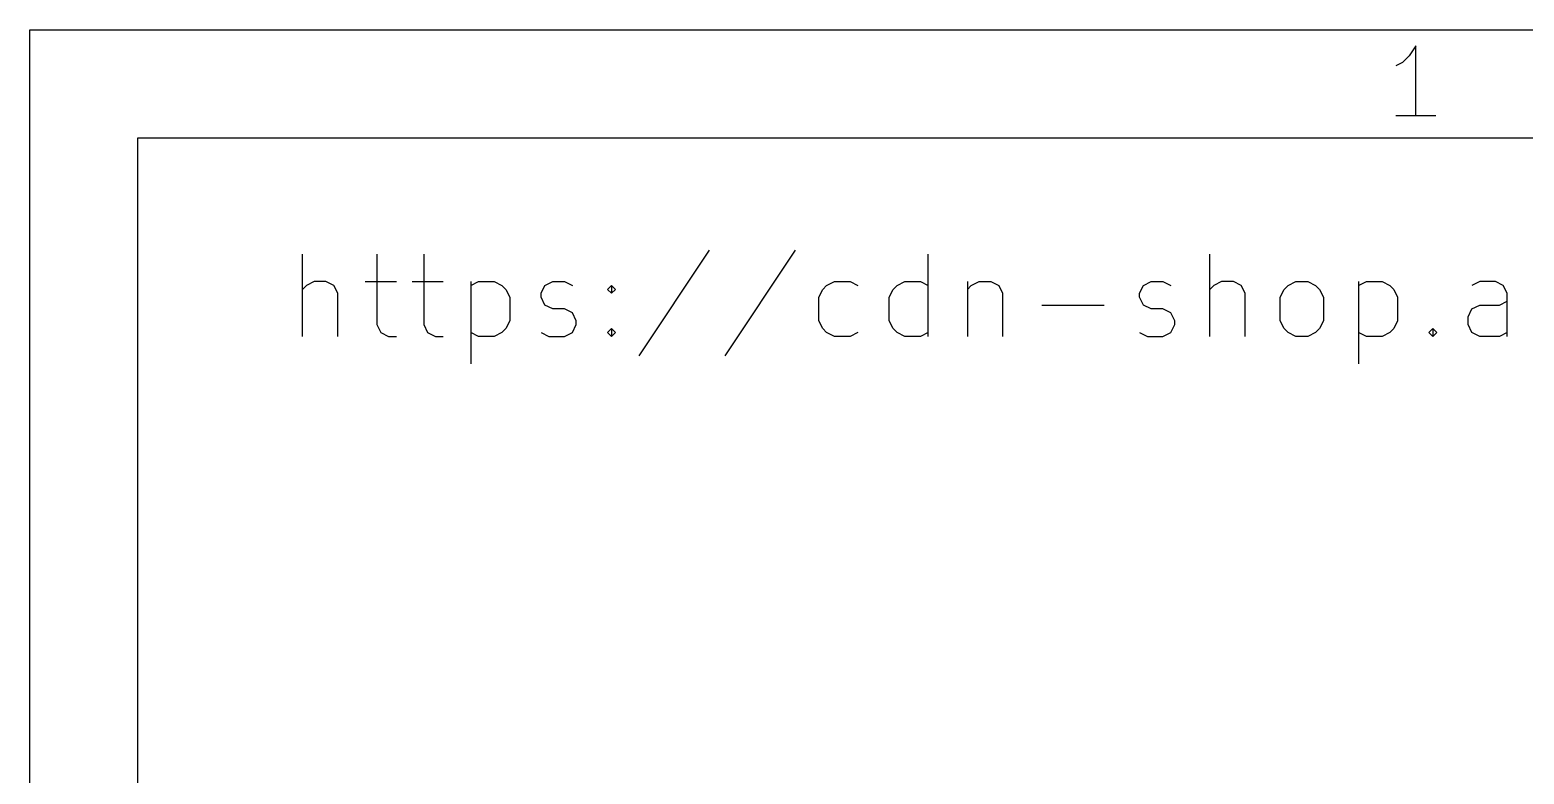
# Model space of a CAD drawing. Header units: millimetres. Extents: x 10 to 287, y -200 to -10.
# Drawn here: x 10 to 37.72, y -23.8 to -10 of the extents above; entities that cross this region are included whole.
import ezdxf

# ---------------------------------------------------------------- set-up
doc = ezdxf.new("R2010")
doc.units = ezdxf.units.MM
doc.layers.add('MAGENTA', color=214, linetype='CONTINUOUS')
doc.layers.add('RED', color=14, linetype='CONTINUOUS')

msp = doc.modelspace()

# ---------------------------------------------------------------- linework, layer by layer
at = {"layer": 'MAGENTA', "linetype": 'CONTINUOUS'}
for p, q in [((22.6057, -14.0845), (21.2994, -16.0439)), ((22.6057, -14.0845), (21.2994, -16.0439)), ((24.2023, -14.0845), (22.896, -16.0439)), ((24.2023, -14.0845), (22.896, -16.0439)), ((15.0581, -15.681), (15.0581, -14.157)), ((15.0581, -15.681), (15.0581, -14.157)), ((16.437, -14.157), (16.437, -15.4633)), ((16.437, -14.157), (16.437, -15.4633)), ((17.3079, -14.157), (17.3079, -15.4633)), ((17.3079, -14.157), (17.3079, -15.4633)), ((26.6698, -15.681), (26.6698, -14.157)), ((26.6698, -15.681), (26.6698, -14.157)), ((31.895, -15.681), (31.895, -14.157)), ((31.895, -15.681), (31.895, -14.157)), ((15.2758, -14.665), (15.1307, -14.7376)), ((15.2758, -14.665), (15.1307, -14.7376)), ((15.4935, -14.665), (15.2758, -14.665)), ((15.4935, -14.665), (15.2758, -14.665)), ((15.6387, -14.7376), (15.4935, -14.665)), ((15.6387, -14.7376), (15.4935, -14.665)), ((16.2193, -14.665), (16.7999, -14.665)), ((16.2193, -14.665), (16.7999, -14.665)), ((17.0902, -14.665), (17.6708, -14.665)), ((17.0902, -14.665), (17.6708, -14.665)), ((18.1788, -14.665), (18.1788, -16.189)), ((18.1788, -14.7376), (18.324, -14.665)), ((18.1788, -14.665), (18.1788, -16.189)), ((18.1788, -14.7376), (18.324, -14.665)), ((18.324, -14.665), (18.6142, -14.665)), ((18.324, -14.665), (18.6142, -14.665)), ((18.6142, -14.665), (18.7594, -14.7376)), ((18.6142, -14.665), (18.7594, -14.7376)), ((19.5577, -14.7376), (19.7029, -14.665)), ((19.5577, -14.7376), (19.7029, -14.665)), ((19.7029, -14.665), (19.9206, -14.665)), ((19.7029, -14.665), (19.9206, -14.665)), ((19.9206, -14.665), (20.0657, -14.7376)), ((19.9206, -14.665), (20.0657, -14.7376)), ((24.7829, -14.7376), (24.928, -14.665)), ((24.7829, -14.7376), (24.928, -14.665)), ((24.928, -14.665), (25.2183, -14.665)), ((24.928, -14.665), (25.2183, -14.665)), ((25.2183, -14.665), (25.3635, -14.7376)), ((25.2183, -14.665), (25.3635, -14.7376)), ((26.0892, -14.7376), (26.2343, -14.665)), ((26.0892, -14.7376), (26.2343, -14.665)), ((26.2343, -14.665), (26.5246, -14.665)), ((26.2343, -14.665), (26.5246, -14.665)), ((26.5246, -14.665), (26.6698, -14.7376)), ((26.5246, -14.665), (26.6698, -14.7376)), ((27.3955, -14.665), (27.3955, -15.681)), ((27.3955, -14.665), (27.3955, -15.681)), ((27.4681, -14.7376), (27.6132, -14.665)), ((27.4681, -14.7376), (27.6132, -14.665)), ((27.6132, -14.665), (27.8309, -14.665)), ((27.6132, -14.665), (27.8309, -14.665)), ((27.8309, -14.665), (27.9761, -14.7376)), ((27.8309, -14.665), (27.9761, -14.7376)), ((30.6613, -14.7376), (30.8065, -14.665)), ((30.6613, -14.7376), (30.8065, -14.665)), ((30.8065, -14.665), (31.0242, -14.665)), ((30.8065, -14.665), (31.0242, -14.665)), ((31.0242, -14.665), (31.1693, -14.7376)), ((31.0242, -14.665), (31.1693, -14.7376)), ((32.1127, -14.665), (31.9676, -14.7376)), ((32.1127, -14.665), (31.9676, -14.7376)), ((32.3304, -14.665), (32.1127, -14.665)), ((32.3304, -14.665), (32.1127, -14.665)), ((32.4756, -14.7376), (32.3304, -14.665)), ((32.4756, -14.7376), (32.3304, -14.665)), ((33.3465, -14.7376), (33.4916, -14.665)), ((33.3465, -14.7376), (33.4916, -14.665)), ((33.4916, -14.665), (33.7093, -14.665)), ((33.4916, -14.665), (33.7093, -14.665)), ((33.7093, -14.665), (33.8545, -14.7376)), ((33.7093, -14.665), (33.8545, -14.7376)), ((34.6528, -14.665), (34.6528, -16.189)), ((34.6528, -14.7376), (34.798, -14.665)), ((34.6528, -14.665), (34.6528, -16.189)), ((34.6528, -14.7376), (34.798, -14.665)), ((34.798, -14.665), (35.0882, -14.665)), ((34.798, -14.665), (35.0882, -14.665)), ((35.0882, -14.665), (35.2334, -14.7376)), ((35.0882, -14.665), (35.2334, -14.7376)), ((36.9026, -14.665), (36.7574, -14.7376)), ((36.9026, -14.665), (36.7574, -14.7376)), ((37.1928, -14.665), (36.9026, -14.665)), ((37.1928, -14.665), (36.9026, -14.665)), ((37.338, -14.7376), (37.1928, -14.665)), ((37.338, -14.7376), (37.1928, -14.665)), ((15.1307, -14.7376), (15.0581, -14.8102)), ((15.1307, -14.7376), (15.0581, -14.8102)), ((15.7113, -14.8827), (15.6387, -14.7376)), ((15.7113, -14.8827), (15.6387, -14.7376)), ((15.7113, -15.681), (15.7113, -14.8827)), ((15.7113, -15.681), (15.7113, -14.8827)), ((18.7594, -14.7376), (18.832, -14.8102)), ((18.7594, -14.7376), (18.832, -14.8102)), ((18.832, -14.8102), (18.9045, -14.9553)), ((18.832, -14.8102), (18.9045, -14.9553)), ((18.9045, -14.9553), (18.9045, -15.3907)), ((18.9045, -14.9553), (18.9045, -15.3907)), ((19.4851, -14.8827), (19.5577, -14.7376)), ((19.4851, -14.8827), (19.5577, -14.7376)), ((19.4851, -14.9553), (19.4851, -14.8827)), ((19.4851, -14.9553), (19.4851, -14.8827)), ((19.5577, -15.1005), (19.4851, -14.9553)), ((19.5577, -15.1005), (19.4851, -14.9553)), ((20.7188, -14.8102), (20.7914, -14.7376)), ((20.7188, -14.8102), (20.7914, -14.7376)), ((20.7914, -14.8827), (20.7188, -14.8102)), ((20.7914, -14.8827), (20.7188, -14.8102)), ((20.7914, -14.7376), (20.864, -14.8102)), ((20.7914, -14.7376), (20.7914, -14.8827)), ((20.7914, -14.7376), (20.864, -14.8102)), ((20.7914, -14.7376), (20.7914, -14.8827)), ((20.864, -14.8102), (20.7914, -14.8827)), ((20.864, -14.8102), (20.7914, -14.8827)), ((24.6377, -14.9553), (24.7103, -14.8102)), ((24.6377, -14.9553), (24.7103, -14.8102)), ((24.6377, -15.3907), (24.6377, -14.9553)), ((24.6377, -15.3907), (24.6377, -14.9553)), ((24.7103, -14.8102), (24.7829, -14.7376)), ((24.7103, -14.8102), (24.7829, -14.7376)), ((25.944, -14.9553), (26.0166, -14.8102)), ((25.944, -14.9553), (26.0166, -14.8102)), ((25.944, -15.3907), (25.944, -14.9553)), ((25.944, -15.3907), (25.944, -14.9553)), ((26.0166, -14.8102), (26.0892, -14.7376)), ((26.0166, -14.8102), (26.0892, -14.7376)), ((27.3955, -14.8102), (27.4681, -14.7376)), ((27.3955, -14.8102), (27.4681, -14.7376)), ((27.9761, -14.7376), (28.0487, -14.8827)), ((27.9761, -14.7376), (28.0487, -14.8827)), ((28.0487, -14.8827), (28.0487, -15.681)), ((28.0487, -14.8827), (28.0487, -15.681)), ((30.5887, -14.8827), (30.6613, -14.7376)), ((30.5887, -14.8827), (30.6613, -14.7376)), ((30.5887, -14.9553), (30.5887, -14.8827)), ((30.5887, -14.9553), (30.5887, -14.8827)), ((30.6613, -15.1005), (30.5887, -14.9553)), ((30.6613, -15.1005), (30.5887, -14.9553)), ((31.9676, -14.7376), (31.895, -14.8102)), ((31.9676, -14.7376), (31.895, -14.8102)), ((32.5482, -14.8827), (32.4756, -14.7376)), ((32.5482, -14.8827), (32.4756, -14.7376)), ((32.5482, -15.681), (32.5482, -14.8827)), ((32.5482, -15.681), (32.5482, -14.8827)), ((33.2013, -14.9553), (33.2739, -14.8102)), ((33.2013, -14.9553), (33.2739, -14.8102)), ((33.2013, -15.3907), (33.2013, -14.9553)), ((33.2013, -15.3907), (33.2013, -14.9553)), ((33.2739, -14.8102), (33.3465, -14.7376)), ((33.2739, -14.8102), (33.3465, -14.7376)), ((33.8545, -14.7376), (33.9271, -14.8102)), ((33.8545, -14.7376), (33.9271, -14.8102)), ((33.9271, -14.8102), (33.9996, -14.9553)), ((33.9271, -14.8102), (33.9996, -14.9553)), ((33.9996, -14.9553), (33.9996, -15.3907)), ((33.9996, -14.9553), (33.9996, -15.3907)), ((35.2334, -14.7376), (35.306, -14.8102)), ((35.2334, -14.7376), (35.306, -14.8102)), ((35.306, -14.8102), (35.3785, -14.9553)), ((35.306, -14.8102), (35.3785, -14.9553)), ((35.3785, -14.9553), (35.3785, -15.3907)), ((35.3785, -14.9553), (35.3785, -15.3907)), ((37.4106, -14.8827), (37.338, -14.7376)), ((37.4106, -14.8827), (37.338, -14.7376)), ((37.4106, -15.681), (37.4106, -14.8827)), ((37.4106, -15.681), (37.4106, -14.8827)), ((19.7029, -15.173), (19.5577, -15.1005)), ((19.7029, -15.173), (19.5577, -15.1005)), ((19.9206, -15.173), (19.7029, -15.173)), ((19.9206, -15.173), (19.7029, -15.173)), ((20.0657, -15.2456), (19.9206, -15.173)), ((20.0657, -15.2456), (19.9206, -15.173)), ((20.1383, -15.3907), (20.0657, -15.2456)), ((20.1383, -15.3907), (20.0657, -15.2456)), ((28.7744, -15.1005), (29.9356, -15.1005)), ((28.7744, -15.1005), (29.9356, -15.1005)), ((30.8065, -15.173), (30.6613, -15.1005)), ((30.8065, -15.173), (30.6613, -15.1005)), ((31.0242, -15.173), (30.8065, -15.173)), ((31.0242, -15.173), (30.8065, -15.173)), ((31.1693, -15.2456), (31.0242, -15.173)), ((31.1693, -15.2456), (31.0242, -15.173)), ((31.2419, -15.3907), (31.1693, -15.2456)), ((31.2419, -15.3907), (31.1693, -15.2456)), ((36.6848, -15.3182), (36.7574, -15.173)), ((36.6848, -15.3182), (36.7574, -15.173)), ((36.7574, -15.173), (36.9026, -15.1005)), ((36.7574, -15.173), (36.9026, -15.1005)), ((36.9026, -15.1005), (37.2654, -15.1005)), ((36.9026, -15.1005), (37.2654, -15.1005)), ((37.2654, -15.1005), (37.4106, -15.0279)), ((37.2654, -15.1005), (37.4106, -15.0279)), ((16.437, -15.4633), (16.5096, -15.6085)), ((16.437, -15.4633), (16.5096, -15.6085)), ((17.3079, -15.4633), (17.3805, -15.6085)), ((17.3079, -15.4633), (17.3805, -15.6085)), ((18.9045, -15.3907), (18.832, -15.5359)), ((18.9045, -15.3907), (18.832, -15.5359)), ((20.0657, -15.6085), (20.1383, -15.4633)), ((20.0657, -15.6085), (20.1383, -15.4633)), ((20.1383, -15.4633), (20.1383, -15.3907)), ((20.1383, -15.4633), (20.1383, -15.3907)), ((24.7103, -15.5359), (24.6377, -15.3907)), ((24.7103, -15.5359), (24.6377, -15.3907)), ((26.0166, -15.5359), (25.944, -15.3907)), ((26.0166, -15.5359), (25.944, -15.3907)), ((31.1693, -15.6085), (31.2419, -15.4633)), ((31.1693, -15.6085), (31.2419, -15.4633)), ((31.2419, -15.4633), (31.2419, -15.3907)), ((31.2419, -15.4633), (31.2419, -15.3907)), ((33.2739, -15.5359), (33.2013, -15.3907)), ((33.2739, -15.5359), (33.2013, -15.3907)), ((33.9996, -15.3907), (33.9271, -15.5359)), ((33.9996, -15.3907), (33.9271, -15.5359)), ((35.3785, -15.3907), (35.306, -15.5359)), ((35.3785, -15.3907), (35.306, -15.5359)), ((36.6848, -15.4633), (36.6848, -15.3182)), ((36.6848, -15.4633), (36.6848, -15.3182)), ((36.7574, -15.6085), (36.6848, -15.4633)), ((36.7574, -15.6085), (36.6848, -15.4633)), ((16.5096, -15.6085), (16.6547, -15.681)), ((16.5096, -15.6085), (16.6547, -15.681)), ((16.6547, -15.681), (16.7999, -15.681)), ((16.6547, -15.681), (16.7999, -15.681)), ((17.3805, -15.6085), (17.5256, -15.681)), ((17.3805, -15.6085), (17.5256, -15.681)), ((17.5256, -15.681), (17.6708, -15.681)), ((17.5256, -15.681), (17.6708, -15.681)), ((18.324, -15.681), (18.1788, -15.6085)), ((18.324, -15.681), (18.1788, -15.6085)), ((18.6142, -15.681), (18.324, -15.681)), ((18.6142, -15.681), (18.324, -15.681)), ((18.7594, -15.6085), (18.6142, -15.681)), ((18.7594, -15.6085), (18.6142, -15.681)), ((18.832, -15.5359), (18.7594, -15.6085)), ((18.832, -15.5359), (18.7594, -15.6085)), ((19.4851, -15.6085), (19.6303, -15.681)), ((19.4851, -15.6085), (19.6303, -15.681)), ((19.6303, -15.681), (19.9206, -15.681)), ((19.6303, -15.681), (19.9206, -15.681)), ((19.9206, -15.681), (20.0657, -15.6085)), ((19.9206, -15.681), (20.0657, -15.6085)), ((20.7188, -15.6085), (20.7914, -15.5359)), ((20.7188, -15.6085), (20.7914, -15.5359)), ((20.7914, -15.681), (20.7188, -15.6085)), ((20.7914, -15.681), (20.7188, -15.6085)), ((20.7914, -15.5359), (20.864, -15.6085)), ((20.7914, -15.5359), (20.7914, -15.681)), ((20.7914, -15.5359), (20.864, -15.6085)), ((20.7914, -15.5359), (20.7914, -15.681)), ((20.864, -15.6085), (20.7914, -15.681)), ((20.864, -15.6085), (20.7914, -15.681)), ((24.7829, -15.6085), (24.7103, -15.5359)), ((24.7829, -15.6085), (24.7103, -15.5359)), ((24.928, -15.681), (24.7829, -15.6085)), ((24.928, -15.681), (24.7829, -15.6085)), ((25.2183, -15.681), (24.928, -15.681)), ((25.2183, -15.681), (24.928, -15.681)), ((25.3635, -15.6085), (25.2183, -15.681)), ((25.3635, -15.6085), (25.2183, -15.681)), ((26.0892, -15.6085), (26.0166, -15.5359)), ((26.0892, -15.6085), (26.0166, -15.5359)), ((26.2343, -15.681), (26.0892, -15.6085)), ((26.2343, -15.681), (26.0892, -15.6085)), ((26.5246, -15.681), (26.2343, -15.681)), ((26.5246, -15.681), (26.2343, -15.681)), ((26.6698, -15.6085), (26.5246, -15.681)), ((26.6698, -15.6085), (26.5246, -15.681)), ((30.5887, -15.6085), (30.7339, -15.681)), ((30.5887, -15.6085), (30.7339, -15.681)), ((30.7339, -15.681), (31.0242, -15.681)), ((30.7339, -15.681), (31.0242, -15.681)), ((31.0242, -15.681), (31.1693, -15.6085)), ((31.0242, -15.681), (31.1693, -15.6085)), ((33.3465, -15.6085), (33.2739, -15.5359)), ((33.3465, -15.6085), (33.2739, -15.5359)), ((33.4916, -15.681), (33.3465, -15.6085)), ((33.4916, -15.681), (33.3465, -15.6085)), ((33.7093, -15.681), (33.4916, -15.681)), ((33.7093, -15.681), (33.4916, -15.681)), ((33.8545, -15.6085), (33.7093, -15.681)), ((33.8545, -15.6085), (33.7093, -15.681)), ((33.9271, -15.5359), (33.8545, -15.6085)), ((33.9271, -15.5359), (33.8545, -15.6085)), ((34.798, -15.681), (34.6528, -15.6085)), ((34.798, -15.681), (34.6528, -15.6085)), ((35.0882, -15.681), (34.798, -15.681)), ((35.0882, -15.681), (34.798, -15.681)), ((35.2334, -15.6085), (35.0882, -15.681)), ((35.2334, -15.6085), (35.0882, -15.681)), ((35.306, -15.5359), (35.2334, -15.6085)), ((35.306, -15.5359), (35.2334, -15.6085)), ((35.9591, -15.6085), (36.0317, -15.5359)), ((35.9591, -15.6085), (36.0317, -15.5359)), ((36.0317, -15.681), (35.9591, -15.6085)), ((36.0317, -15.681), (35.9591, -15.6085)), ((36.0317, -15.5359), (36.1043, -15.6085)), ((36.0317, -15.5359), (36.0317, -15.681)), ((36.0317, -15.5359), (36.1043, -15.6085)), ((36.0317, -15.5359), (36.0317, -15.681)), ((36.1043, -15.6085), (36.0317, -15.681)), ((36.1043, -15.6085), (36.0317, -15.681)), ((36.9026, -15.681), (36.7574, -15.6085)), ((36.9026, -15.681), (36.7574, -15.6085)), ((37.2654, -15.681), (36.9026, -15.681)), ((37.2654, -15.681), (36.9026, -15.681)), ((37.4106, -15.6085), (37.2654, -15.681)), ((37.4106, -15.6085), (37.2654, -15.681))]:
    msp.add_line(p, q, dxfattribs=at)
at = {"layer": 'RED', "linetype": 'CONTINUOUS'}
for p, q in [((10, -10), (287.0022, -10)), ((10, -200.0072), (10, -10)), ((35.5938, -10.4794), (35.47, -10.6032)), ((35.7176, -10.2937), (35.5938, -10.4794)), ((35.7176, -11.5937), (35.7176, -10.2937)), ((35.47, -10.6032), (35.3462, -10.6651)), ((36.089, -11.5937), (35.3462, -11.5937)), ((12, -12), (285.0022, -12)), ((12, -198.0072), (12, -12))]:
    msp.add_line(p, q, dxfattribs=at)

doc.saveas('drawing.dxf')
